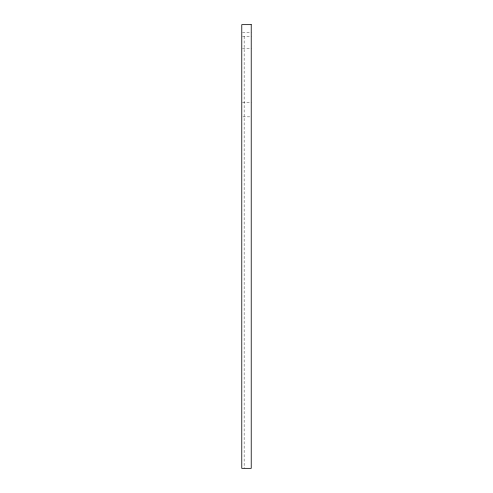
<?xml version="1.0" encoding="UTF-8"?>
<svg xmlns="http://www.w3.org/2000/svg" width="493" height="493" viewBox="0 0 493 493"><rect width="100%" height="100%" fill="white"/><g stroke="black" fill="none" stroke-linecap="round" stroke-linejoin="round"><path stroke-width="0.37" stroke-dasharray="2.46 1.85" d="M242.501 32.532L251.227 32.532M242.501 36.47L251.227 36.47M242.501 48.296L251.227 48.296M242.501 102.673L251.227 102.673M242.957 116.859L251.227 116.859M244.134 36.47L244.134 468.35"/><path stroke-width="0.74" d="M251.227 24.65L241.773 24.65L241.773 468.35L251.227 468.35L251.227 24.65"/></g></svg>
